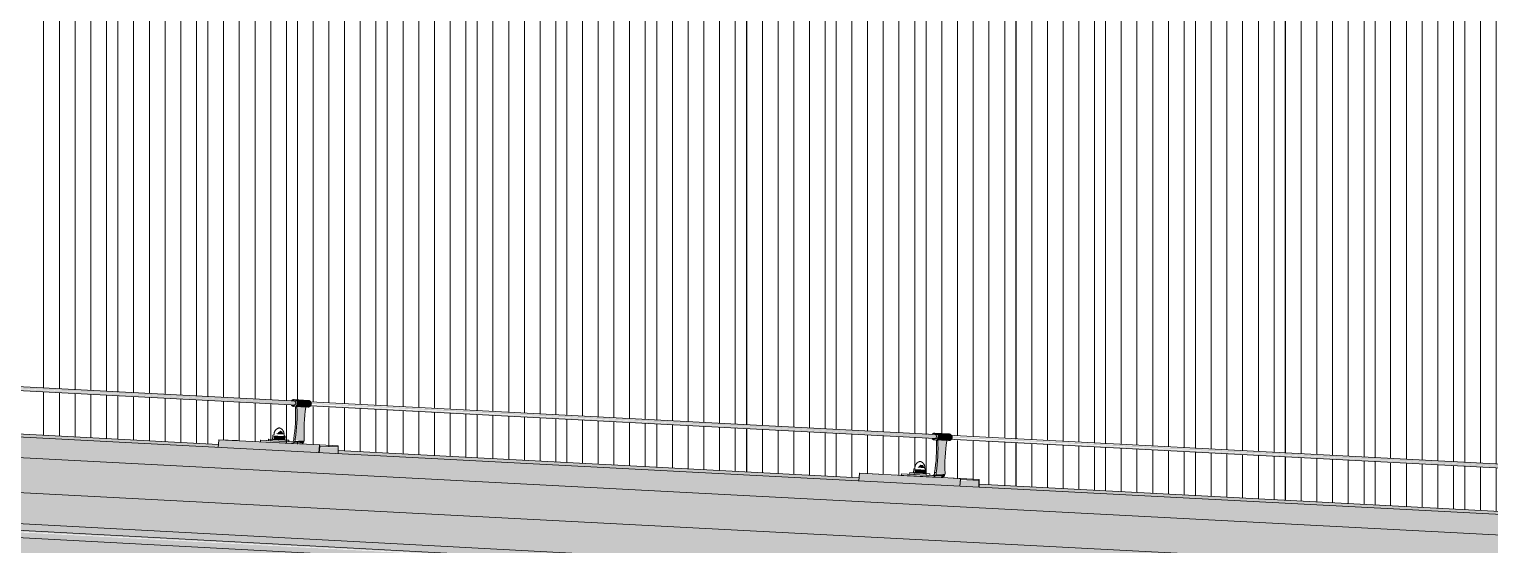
# Model space of a CAD drawing. Header units: metres. Extents: x -4613 to -4328, y -1 to 30.
# Drawn here: x -4530.092 to -4527.267, y 10.897 to 11.895 of the extents above; entities that cross this region are included whole.
import ezdxf

# ---------------------------------------------------------------- set-up
doc = ezdxf.new("R2010")
doc.units = ezdxf.units.M
for name, color, linetype, lineweight in [('A-GENM', 13, 'Continuous', 5), ('A-ROOF', 132, 'Continuous', 5), ('A-ROOF-OTLN', 132, 'Continuous', 5), ('A-WALL', 113, 'Continuous', 5), ('A-WALL-PATT', 111, 'Continuous', 5), ('Q-SPCQ', 91, 'Continuous', 5)]:
    doc.layers.add(name, color=color, linetype=linetype, lineweight=lineweight)

# ---------------------------------------------------------------- blocks, each defined once
blk = doc.blocks.new('Static Line_Sayfa_Metal Deck_Pan Mount - Up to 15 _ pitch - Max 2 Users-1848369-SOUTH WEST')
at = {"layer": 'Q-SPCQ'}
h = blk.add_hatch(color=256, dxfattribs=at)
h.paths.add_polyline_path([(-4517.1819, 10.5178), (-4517.1805, 10.5207), (-4517.1806, 10.5218), (-4518.3927, 10.5832), (-4518.3927, 10.5813), (-4517.1862, 10.518)])
h.paths.add_polyline_path([(-4518.4213, 10.5828), (-4518.4199, 10.5857), (-4518.42, 10.5867), (-4519.6321, 10.6481), (-4519.6321, 10.6462), (-4518.4256, 10.583)])
h.paths.add_polyline_path([(-4519.6607, 10.6477), (-4519.6592, 10.6506), (-4519.6594, 10.6517), (-4520.8715, 10.713), (-4520.8715, 10.7112), (-4519.665, 10.648)])
h.paths.add_polyline_path([(-4520.9, 10.7127), (-4520.8986, 10.7156), (-4520.8987, 10.7166), (-4522.1108, 10.7778), (-4522.1109, 10.7761), (-4520.9044, 10.7129)])
h.paths.add_polyline_path([(-4522.1394, 10.7776), (-4522.138, 10.7805), (-4522.1401, 10.7817), (-4523.3502, 10.8431), (-4523.3503, 10.8411), (-4522.1401, 10.7777)])
h.paths.add_polyline_path([(-4523.3788, 10.8426), (-4523.3774, 10.8455), (-4523.3775, 10.8465), (-4524.5896, 10.908), (-4524.5897, 10.906), (-4523.3832, 10.8428)])
h.paths.add_polyline_path([(-4524.6182, 10.9075), (-4524.6168, 10.9109), (-4524.6169, 10.9115), (-4525.829, 10.973), (-4525.829, 10.971), (-4524.6226, 10.9078)])
h.paths.add_polyline_path([(-4525.8576, 10.9725), (-4525.8562, 10.9758), (-4525.8563, 10.9764), (-4527.0684, 11.0379), (-4527.0684, 11.0359), (-4525.8619, 10.9727)])
h.paths.add_polyline_path([(-4527.097, 11.0374), (-4527.0955, 11.0406), (-4527.0957, 11.0414), (-4528.3078, 11.1029), (-4528.3078, 11.1009), (-4527.1013, 11.0377)])
h.paths.add_polyline_path([(-4528.3364, 11.1024), (-4528.3349, 11.1055), (-4528.3351, 11.1063), (-4529.5471, 11.1679), (-4529.5472, 11.1659), (-4528.3407, 11.1026)])
h.paths.add_polyline_path([(-4529.5758, 11.1673), (-4529.5743, 11.1703), (-4529.5744, 11.1713), (-4530.7865, 11.2328), (-4530.7866, 11.2308), (-4529.5801, 11.1676)])
h = blk.add_hatch(color=256, dxfattribs=at)
h.paths.add_polyline_path([(-4517.1804, 10.5217), (-4517.1815, 10.5258), (-4518.3925, 10.5873), (-4518.3924, 10.5853), (-4517.1806, 10.5218)])
h.paths.add_polyline_path([(-4518.4198, 10.5867), (-4518.4209, 10.5908), (-4519.6318, 10.6522), (-4519.6318, 10.6502), (-4518.42, 10.5867)])
h.paths.add_polyline_path([(-4519.6592, 10.6517), (-4519.6602, 10.6557), (-4520.8712, 10.7172), (-4520.8712, 10.7152), (-4519.6594, 10.6517)])
h.paths.add_polyline_path([(-4520.8986, 10.7166), (-4520.8996, 10.7207), (-4522.1106, 10.7821), (-4522.1106, 10.7801), (-4520.8987, 10.7166)])
h.paths.add_polyline_path([(-4522.138, 10.7816), (-4522.1401, 10.7857), (-4523.35, 10.8471), (-4523.3499, 10.8451), (-4522.1381, 10.7816)])
h.paths.add_polyline_path([(-4523.3773, 10.8465), (-4523.3784, 10.8506), (-4524.5894, 10.912), (-4524.5893, 10.91), (-4523.3775, 10.8465)])
h.paths.add_polyline_path([(-4524.6167, 10.9115), (-4524.6178, 10.9155), (-4525.8288, 10.977), (-4525.8287, 10.975), (-4524.6169, 10.9115)])
h.paths.add_polyline_path([(-4525.8561, 10.9764), (-4525.8572, 10.9805), (-4527.0682, 11.0417), (-4527.0681, 11.0399), (-4525.8563, 10.9764)])
h.paths.add_polyline_path([(-4527.0955, 11.0414), (-4527.0966, 11.0454), (-4528.3076, 11.1067), (-4528.3075, 11.1049), (-4527.0957, 11.0414)])
h.paths.add_polyline_path([(-4528.3349, 11.1063), (-4528.3359, 11.1104), (-4529.5469, 11.1718), (-4529.5469, 11.1698), (-4528.3351, 11.1063)])
h.paths.add_polyline_path([(-4529.5743, 11.1713), (-4529.5753, 11.1753), (-4530.7863, 11.2368), (-4530.7863, 11.2348), (-4529.5744, 11.1713)])
h = blk.add_hatch(color=256, dxfattribs=at)
h.paths.add_polyline_path([(-4529.5779, 11.1662), (-4529.5801, 11.1676), (-4529.5801, 11.1664)])
h.paths.add_polyline_path([(-4529.5753, 11.1753), (-4529.5809, 11.1769), (-4529.5794, 11.1756)])
for points in [[(-4529.5529, 11.1636), (-4529.5472, 11.1666), (-4529.5469, 11.1731), (-4529.5522, 11.1766), (-4529.5794, 11.1781), (-4529.5741, 11.1745), (-4529.5744, 11.168), (-4529.5769, 11.1649), (-4529.5552, 11.1638)], [(-4529.5769, 11.1018), (-4529.5736, 11.1374), (-4529.574, 11.1638), (-4529.5766, 11.1629), (-4529.5773, 11.1241), (-4529.5779, 11.1019)], [(-4529.5598, 11.0989), (-4529.5584, 11.1478), (-4529.5564, 11.164), (-4529.5736, 11.164), (-4529.575, 11.1168), (-4529.5768, 11.0998)], [(-4529.5564, 11.164), (-4529.5584, 11.1652), (-4529.5584, 11.1641)], [(-4529.5975, 11.0999), (-4529.5971, 11.1073), (-4529.6184, 11.1084), (-4529.6188, 11.101), (-4529.5997, 11.1)], [(-4529.5989, 11.1106), (-4529.6025, 11.1162), (-4529.6051, 11.118), (-4529.6102, 11.1146), (-4529.6103, 11.1136), (-4529.6149, 11.1114), (-4529.6055, 11.1109)], [(-4528.3135, 11.0987), (-4528.3078, 11.1017), (-4528.3075, 11.1081), (-4528.3128, 11.1117), (-4528.34, 11.1131), (-4528.3347, 11.1096), (-4528.3351, 11.1031), (-4528.3375, 11.1), (-4528.3158, 11.0988)], [(-4529.5313, 11.0754), (-4529.5298, 11.0896), (-4529.7248, 11.0998), (-4529.7264, 11.0856), (-4529.6198, 11.08)], [(-4529.5842, 11.0932), (-4529.5841, 11.0962), (-4529.6323, 11.0987), (-4529.6325, 11.0957), (-4529.6198, 11.0951)], [(-4529.5298, 11.0896), (-4529.5296, 11.0902), (-4529.6198, 11.0943)], [(-4529.5621, 11.0941), (-4529.5598, 11.0989), (-4529.5773, 11.098), (-4529.5793, 11.095)], [(-4529.4942, 11.0735), (-4529.4942, 11.0857), (-4529.5302, 11.0859), (-4529.5298, 11.0753), (-4529.4942, 11.0735)], [(-4529.4944, 11.0865), (-4529.4939, 11.0885), (-4529.5293, 11.0883)], [(-4529.4942, 11.0857), (-4529.4962, 11.0865), (-4529.4942, 11.0857)], [(-4528.3375, 11.0369), (-4528.3342, 11.0724), (-4528.3346, 11.0988), (-4528.3372, 11.098), (-4528.3381, 11.0567), (-4528.3385, 11.0369)], [(-4528.3204, 11.034), (-4528.319, 11.0829), (-4528.317, 11.0991), (-4528.3342, 11.0991), (-4528.3356, 11.0519), (-4528.3374, 11.0349)], [(-4528.317, 11.0991), (-4528.319, 11.1002), (-4528.319, 11.0992)], [(-4528.3596, 11.0456), (-4528.3631, 11.0513), (-4528.3682, 11.0521), (-4528.3708, 11.0495), (-4528.372, 11.0481), (-4528.3733, 11.0463), (-4528.3661, 11.046)], [(-4528.2919, 11.0104), (-4528.2904, 11.0246), (-4528.4855, 11.0349), (-4528.487, 11.0207), (-4528.3085, 11.0113)], [(-4528.3448, 11.0282), (-4528.3451, 11.0313), (-4528.3929, 11.0338), (-4528.3931, 11.0308), (-4528.3456, 11.0283)], [(-4528.3581, 11.0349), (-4528.3577, 11.0423), (-4528.3791, 11.0435), (-4528.3795, 11.0361), (-4528.3604, 11.0351)], [(-4528.3227, 11.0291), (-4528.3204, 11.034), (-4528.338, 11.0331), (-4528.3399, 11.03)], [(-4528.2904, 11.0246), (-4528.2903, 11.0253), (-4528.3127, 11.0258)], [(-4528.2548, 11.0085), (-4528.2548, 11.0208), (-4528.2908, 11.021), (-4528.2904, 11.0104), (-4528.2548, 11.0085)], [(-4528.255, 11.0215), (-4528.2545, 11.0235), (-4528.2899, 11.0234)], [(-4528.2548, 11.0208), (-4528.2568, 11.0215), (-4528.2548, 11.0208)]]:
    blk.add_hatch(color=256, dxfattribs=at).paths.add_polyline_path(points)
h = blk.add_hatch(color=256, dxfattribs=at)
h.paths.add_polyline_path([(-4528.3385, 11.1013), (-4528.3407, 11.1026), (-4528.3407, 11.1014)])
h.paths.add_polyline_path([(-4528.3359, 11.1104), (-4528.3415, 11.1119), (-4528.34, 11.1106)])
for p, q in [((-4530.806, 11.2318), (-4517.1723, 10.5173)), ((-4517.1719, 10.5253), (-4530.8055, 11.2398)), ((-4529.5801, 11.1651), (-4529.5529, 11.1636)), ((-4529.5522, 11.1766), (-4529.5794, 11.1781)), ((-4529.5765, 11.1651), (-4529.5766, 11.1639)), ((-4529.5766, 11.1639), (-4529.5737, 11.1637)), ((-4529.5737, 11.1637), (-4529.5736, 11.1649)), ((-4529.5736, 11.1649), (-4529.5723, 11.1669)), ((-4529.5564, 11.164), (-4529.5736, 11.1649)), ((-4529.5564, 11.164), (-4529.5565, 11.1628)), ((-4529.5552, 11.166), (-4529.5564, 11.164)), ((-4529.6288, 11.1015), (-4529.629, 11.0985)), ((-4529.6288, 11.1015), (-4529.5896, 11.0995)), ((-4529.6283, 11.1015), (-4529.6196, 11.1011)), ((-4529.6203, 11.1085), (-4529.6207, 11.1011)), ((-4529.6207, 11.1011), (-4529.5975, 11.0999)), ((-4529.6204, 11.1011), (-4529.6201, 11.1011)), ((-4529.6186, 11.1099), (-4529.6198, 11.1092)), ((-4529.6181, 11.1116), (-4529.6181, 11.1105)), ((-4529.5988, 11.1095), (-4529.5987, 11.1106)), ((-4529.5972, 11.108), (-4529.5984, 11.1088)), ((-4529.5972, 11.0999), (-4529.5968, 11.1073)), ((-4529.5798, 11.102), (-4529.5799, 11.1)), ((-4529.5769, 11.1018), (-4529.5798, 11.102)), ((-4529.577, 11.0998), (-4529.5769, 11.1018)), ((-4528.3128, 11.1117), (-4528.34, 11.1131)), ((-4528.3342, 11.1), (-4528.333, 11.1019)), ((-4528.3158, 11.101), (-4528.317, 11.0991)), ((-4529.7264, 11.0856), (-4529.7248, 11.0998)), ((-4529.5295, 11.0903), (-4529.7246, 11.1005)), ((-4529.7246, 11.1005), (-4529.689, 11.0987)), ((-4529.6441, 11.0993), (-4529.6442, 11.0963)), ((-4529.6442, 11.0963), (-4529.6325, 11.0957)), ((-4529.6323, 11.0987), (-4529.6441, 11.0993)), ((-4529.6332, 11.0958), (-4529.6439, 11.0963)), ((-4529.633, 11.0988), (-4529.6437, 11.0993)), ((-4529.6325, 11.0957), (-4529.5842, 11.0932)), ((-4529.5841, 11.0962), (-4529.6323, 11.0987)), ((-4529.5966, 11.0998), (-4529.5891, 11.0995)), ((-4529.5893, 11.0965), (-4529.5891, 11.0995)), ((-4529.5842, 11.0932), (-4529.567, 11.0923)), ((-4529.567, 11.0923), (-4529.5842, 11.0932)), ((-4529.5841, 11.0962), (-4529.5785, 11.0959)), ((-4529.5597, 11.1009), (-4529.5598, 11.0989)), ((-4529.5298, 11.0896), (-4529.5313, 11.0754)), ((-4529.5309, 11.0754), (-4529.5296, 11.0876)), ((-4529.4939, 11.0885), (-4529.5295, 11.0903)), ((-4529.5293, 11.0883), (-4529.4944, 11.0865)), ((-4529.4942, 11.0857), (-4529.4942, 11.0735)), ((-4529.4937, 11.0734), (-4529.4938, 11.0877)), ((-4528.3407, 11.1001), (-4528.3135, 11.0987)), ((-4528.3371, 11.1001), (-4528.3372, 11.0989)), ((-4528.3372, 11.0989), (-4528.3343, 11.0988)), ((-4528.3343, 11.0988), (-4528.3342, 11.1)), ((-4528.317, 11.0991), (-4528.3342, 11.1)), ((-4528.317, 11.0991), (-4528.3171, 11.0979)), ((-4528.3792, 11.0449), (-4528.3805, 11.0443)), ((-4528.3787, 11.0466), (-4528.3788, 11.0456)), ((-4528.3594, 11.0446), (-4528.3593, 11.0456)), ((-4528.487, 11.0207), (-4528.4855, 11.0349)), ((-4528.2902, 11.0254), (-4528.4852, 11.0356)), ((-4528.4852, 11.0356), (-4528.4496, 11.0337)), ((-4528.4047, 11.0344), (-4528.4049, 11.0314)), ((-4528.4049, 11.0314), (-4528.3931, 11.0308)), ((-4528.3929, 11.0338), (-4528.4047, 11.0344)), ((-4528.3938, 11.0308), (-4528.4045, 11.0314)), ((-4528.3936, 11.0338), (-4528.4043, 11.0344)), ((-4528.3931, 11.0308), (-4528.3448, 11.0282)), ((-4528.3447, 11.0312), (-4528.3929, 11.0338)), ((-4528.3894, 11.0366), (-4528.3896, 11.0336)), ((-4528.3894, 11.0366), (-4528.3502, 11.0345)), ((-4528.3889, 11.0366), (-4528.3803, 11.0361)), ((-4528.3809, 11.0436), (-4528.3813, 11.0362)), ((-4528.3813, 11.0362), (-4528.3581, 11.0349)), ((-4528.3578, 11.0431), (-4528.359, 11.0438)), ((-4528.3578, 11.0349), (-4528.3574, 11.0423)), ((-4528.3572, 11.0349), (-4528.3497, 11.0345)), ((-4528.3499, 11.0315), (-4528.3497, 11.0345)), ((-4528.3448, 11.0282), (-4528.3276, 11.0273)), ((-4528.3276, 11.0273), (-4528.3448, 11.0282)), ((-4528.3447, 11.0312), (-4528.3391, 11.0309)), ((-4528.3405, 11.037), (-4528.3406, 11.035)), ((-4528.3375, 11.0369), (-4528.3405, 11.037)), ((-4528.3376, 11.0349), (-4528.3375, 11.0369)), ((-4528.3203, 11.036), (-4528.3204, 11.034)), ((-4528.2904, 11.0246), (-4528.2919, 11.0104)), ((-4528.2915, 11.0104), (-4528.2902, 11.0226)), ((-4528.2545, 11.0235), (-4528.2902, 11.0254)), ((-4528.2899, 11.0234), (-4528.255, 11.0215)), ((-4528.2548, 11.0208), (-4528.2548, 11.0085)), ((-4528.2543, 11.0085), (-4528.2544, 11.0227))]:
    blk.add_line(p, q, dxfattribs=at)
at = {"layer": 'Q-SPCQ', "flags": 128}
for points in [[(-4529.5847, 11.1673), (-4529.5845, 11.1671), (-4529.5844, 11.1669), (-4529.5842, 11.1667), (-4529.584, 11.1666), (-4529.5837, 11.1664), (-4529.5835, 11.1662), (-4529.5833, 11.1661), (-4529.5831, 11.166), (-4529.5828, 11.1658), (-4529.5826, 11.1657), (-4529.5824, 11.1656), (-4529.5821, 11.1655), (-4529.5819, 11.1654), (-4529.5816, 11.1653), (-4529.5813, 11.1653), (-4529.5811, 11.1652), (-4529.5808, 11.1651), (-4529.5805, 11.1651), (-4529.5803, 11.1651), (-4529.5801, 11.1651)], [(-4529.5794, 11.1781), (-4529.5797, 11.1781), (-4529.58, 11.1781), (-4529.5802, 11.178), (-4529.5805, 11.178), (-4529.5808, 11.178), (-4529.5811, 11.1779), (-4529.5813, 11.1779), (-4529.5816, 11.1778), (-4529.5818, 11.1777), (-4529.5821, 11.1776), (-4529.5823, 11.1776), (-4529.5826, 11.1774), (-4529.5828, 11.1773), (-4529.5831, 11.1772), (-4529.5833, 11.1771), (-4529.5835, 11.1769), (-4529.5837, 11.1768), (-4529.5839, 11.1766), (-4529.5841, 11.1764), (-4529.5843, 11.1763)], [(-4529.5529, 11.1636), (-4529.5526, 11.1636), (-4529.5523, 11.1636), (-4529.552, 11.1637), (-4529.5518, 11.1637), (-4529.5515, 11.1637), (-4529.5512, 11.1638), (-4529.551, 11.1638), (-4529.5507, 11.1639), (-4529.5505, 11.164), (-4529.5502, 11.1641), (-4529.55, 11.1642), (-4529.5497, 11.1643), (-4529.5495, 11.1644), (-4529.5492, 11.1645), (-4529.549, 11.1646), (-4529.5488, 11.1648), (-4529.5486, 11.1649), (-4529.5484, 11.1651), (-4529.5482, 11.1653), (-4529.548, 11.1654), (-4529.5478, 11.1656), (-4529.5476, 11.1658), (-4529.5474, 11.166), (-4529.5473, 11.1662), (-4529.5471, 11.1664), (-4529.547, 11.1666), (-4529.5468, 11.1669), (-4529.5467, 11.1671), (-4529.5466, 11.1673), (-4529.5465, 11.1675), (-4529.5464, 11.1678), (-4529.5463, 11.168), (-4529.5462, 11.1682), (-4529.5462, 11.1685), (-4529.5461, 11.1687), (-4529.546, 11.169), (-4529.546, 11.1692), (-4529.546, 11.1695), (-4529.546, 11.1697), (-4529.5459, 11.17), (-4529.5459, 11.1702), (-4529.546, 11.1705), (-4529.546, 11.1707), (-4529.546, 11.171), (-4529.546, 11.1712), (-4529.5461, 11.1715), (-4529.5461, 11.1717), (-4529.5462, 11.172), (-4529.5463, 11.1722), (-4529.5464, 11.1724), (-4529.5465, 11.1727), (-4529.5466, 11.1729), (-4529.5467, 11.1731), (-4529.5468, 11.1734), (-4529.547, 11.1736), (-4529.5471, 11.1738), (-4529.5472, 11.174), (-4529.5474, 11.1742), (-4529.5476, 11.1744), (-4529.5478, 11.1746), (-4529.5479, 11.1748), (-4529.5481, 11.175), (-4529.5483, 11.1751), (-4529.5485, 11.1753), (-4529.5488, 11.1755), (-4529.549, 11.1756), (-4529.5492, 11.1757), (-4529.5494, 11.1759), (-4529.5497, 11.176), (-4529.5499, 11.1761), (-4529.5502, 11.1762), (-4529.5504, 11.1763), (-4529.5507, 11.1764), (-4529.551, 11.1765), (-4529.5512, 11.1765), (-4529.5515, 11.1766), (-4529.5518, 11.1766), (-4529.552, 11.1766), (-4529.5522, 11.1766)], [(-4529.6203, 11.1085), (-4529.6203, 11.1086), (-4529.6203, 11.1086), (-4529.6203, 11.1086), (-4529.6203, 11.1086), (-4529.6203, 11.1087), (-4529.6203, 11.1087), (-4529.6203, 11.1087), (-4529.6202, 11.1088), (-4529.6202, 11.1088), (-4529.6202, 11.1088), (-4529.6202, 11.1089), (-4529.6202, 11.1089), (-4529.6202, 11.1089), (-4529.6201, 11.109), (-4529.6201, 11.109), (-4529.6201, 11.109), (-4529.6201, 11.109), (-4529.6201, 11.1091), (-4529.62, 11.1091), (-4529.62, 11.1091), (-4529.62, 11.1091), (-4529.62, 11.1091), (-4529.6199, 11.1092), (-4529.6199, 11.1092), (-4529.6199, 11.1092), (-4529.6199, 11.1092)], [(-4529.6186, 11.1099), (-4529.6186, 11.1099), (-4529.6185, 11.1099), (-4529.6185, 11.1099), (-4529.6185, 11.1099), (-4529.6184, 11.1099), (-4529.6184, 11.11), (-4529.6184, 11.11), (-4529.6184, 11.11), (-4529.6184, 11.11), (-4529.6183, 11.1101), (-4529.6183, 11.1101), (-4529.6183, 11.1101), (-4529.6183, 11.1101), (-4529.6183, 11.1102), (-4529.6182, 11.1102), (-4529.6182, 11.1102), (-4529.6182, 11.1103), (-4529.6182, 11.1103), (-4529.6182, 11.1103), (-4529.6182, 11.1103), (-4529.6182, 11.1104), (-4529.6182, 11.1104), (-4529.6181, 11.1104), (-4529.6181, 11.1105), (-4529.6181, 11.1105), (-4529.6181, 11.1105)], [(-4529.6181, 11.1116), (-4529.618, 11.1121), (-4529.618, 11.1126), (-4529.6179, 11.1131), (-4529.6178, 11.1136), (-4529.6177, 11.1141), (-4529.6176, 11.1146), (-4529.6174, 11.1151), (-4529.6172, 11.1156), (-4529.617, 11.116), (-4529.6168, 11.1165), (-4529.6166, 11.117), (-4529.6163, 11.1174), (-4529.6161, 11.1178), (-4529.6158, 11.1183), (-4529.6155, 11.1187), (-4529.6152, 11.1191), (-4529.6148, 11.1195), (-4529.6145, 11.1198), (-4529.6141, 11.1202), (-4529.6137, 11.1205), (-4529.6133, 11.1209), (-4529.6129, 11.1212), (-4529.6125, 11.1215), (-4529.6121, 11.1218), (-4529.6116, 11.122), (-4529.6112, 11.1223), (-4529.6107, 11.1225), (-4529.6103, 11.1227), (-4529.6098, 11.1229), (-4529.6093, 11.1231), (-4529.6088, 11.1232), (-4529.6083, 11.1233), (-4529.6078, 11.1234), (-4529.6077, 11.1235)], [(-4529.6077, 11.1235), (-4529.6073, 11.1233), (-4529.6068, 11.1231), (-4529.6063, 11.1229), (-4529.6058, 11.1227), (-4529.6054, 11.1225), (-4529.6049, 11.1222), (-4529.6045, 11.122), (-4529.6041, 11.1217), (-4529.6037, 11.1214), (-4529.6033, 11.121), (-4529.6029, 11.1207), (-4529.6025, 11.1204), (-4529.6022, 11.12), (-4529.6018, 11.1196), (-4529.6015, 11.1192), (-4529.6012, 11.1188), (-4529.6009, 11.1184), (-4529.6006, 11.118), (-4529.6003, 11.1175), (-4529.6001, 11.1171), (-4529.5999, 11.1166), (-4529.5997, 11.1161), (-4529.5995, 11.1157), (-4529.5993, 11.1152), (-4529.5992, 11.1147), (-4529.599, 11.1142), (-4529.5989, 11.1137), (-4529.5988, 11.1132), (-4529.5988, 11.1127), (-4529.5987, 11.1122), (-4529.5987, 11.1117), (-4529.5987, 11.1112), (-4529.5987, 11.1106), (-4529.5987, 11.1106)], [(-4529.5988, 11.1095), (-4529.5988, 11.1095), (-4529.5988, 11.1095), (-4529.5988, 11.1094), (-4529.5988, 11.1094), (-4529.5988, 11.1094), (-4529.5987, 11.1093), (-4529.5987, 11.1093), (-4529.5987, 11.1093), (-4529.5987, 11.1092), (-4529.5987, 11.1092), (-4529.5987, 11.1092), (-4529.5987, 11.1091), (-4529.5987, 11.1091), (-4529.5987, 11.1091), (-4529.5986, 11.1091), (-4529.5986, 11.109), (-4529.5986, 11.109), (-4529.5986, 11.109), (-4529.5986, 11.109), (-4529.5985, 11.1089), (-4529.5985, 11.1089), (-4529.5985, 11.1089), (-4529.5985, 11.1089), (-4529.5984, 11.1088), (-4529.5984, 11.1088), (-4529.5984, 11.1088)], [(-4529.5972, 11.108), (-4529.5972, 11.108), (-4529.5971, 11.108), (-4529.5971, 11.108), (-4529.5971, 11.1079), (-4529.5971, 11.1079), (-4529.5971, 11.1079), (-4529.597, 11.1079), (-4529.597, 11.1078), (-4529.597, 11.1078), (-4529.597, 11.1078), (-4529.597, 11.1078), (-4529.5969, 11.1077), (-4529.5969, 11.1077), (-4529.5969, 11.1077), (-4529.5969, 11.1076), (-4529.5969, 11.1076), (-4529.5969, 11.1076), (-4529.5969, 11.1076), (-4529.5969, 11.1075), (-4529.5968, 11.1075), (-4529.5968, 11.1075), (-4529.5968, 11.1074), (-4529.5968, 11.1074), (-4529.5968, 11.1074), (-4529.5968, 11.1073), (-4529.5968, 11.1073)], [(-4528.3453, 11.1023), (-4528.3452, 11.1021), (-4528.345, 11.102), (-4528.3448, 11.1018), (-4528.3446, 11.1016), (-4528.3444, 11.1014), (-4528.3441, 11.1013), (-4528.3439, 11.1011), (-4528.3437, 11.101), (-4528.3435, 11.1009), (-4528.3432, 11.1008), (-4528.343, 11.1006), (-4528.3427, 11.1005), (-4528.3425, 11.1004), (-4528.3422, 11.1004), (-4528.3419, 11.1003), (-4528.3417, 11.1002), (-4528.3414, 11.1002), (-4528.3411, 11.1002), (-4528.3409, 11.1001), (-4528.3407, 11.1001)], [(-4528.34, 11.1131), (-4528.3403, 11.1131), (-4528.3406, 11.1131), (-4528.3409, 11.1131), (-4528.3411, 11.1131), (-4528.3414, 11.113), (-4528.3417, 11.113), (-4528.3419, 11.1129), (-4528.3422, 11.1129), (-4528.3425, 11.1128), (-4528.3427, 11.1127), (-4528.343, 11.1126), (-4528.3432, 11.1125), (-4528.3434, 11.1124), (-4528.3437, 11.1122), (-4528.3439, 11.1121), (-4528.3441, 11.112), (-4528.3443, 11.1118), (-4528.3445, 11.1116), (-4528.3447, 11.1115), (-4528.3449, 11.1113)], [(-4528.3135, 11.0987), (-4528.3132, 11.0987), (-4528.3129, 11.0987), (-4528.3127, 11.0987), (-4528.3124, 11.0987), (-4528.3121, 11.0988), (-4528.3119, 11.0988), (-4528.3116, 11.0989), (-4528.3113, 11.0989), (-4528.3111, 11.099), (-4528.3108, 11.0991), (-4528.3106, 11.0992), (-4528.3103, 11.0993), (-4528.3101, 11.0994), (-4528.3098, 11.0996), (-4528.3096, 11.0997), (-4528.3094, 11.0998), (-4528.3092, 11.1), (-4528.309, 11.1002), (-4528.3088, 11.1003), (-4528.3086, 11.1005), (-4528.3084, 11.1007), (-4528.3082, 11.1009), (-4528.308, 11.1011), (-4528.3079, 11.1013), (-4528.3077, 11.1015), (-4528.3076, 11.1017), (-4528.3075, 11.1019), (-4528.3073, 11.1021), (-4528.3072, 11.1024), (-4528.3071, 11.1026), (-4528.307, 11.1028), (-4528.3069, 11.1031), (-4528.3068, 11.1033), (-4528.3068, 11.1035), (-4528.3067, 11.1038), (-4528.3067, 11.104), (-4528.3066, 11.1043), (-4528.3066, 11.1045), (-4528.3066, 11.1048), (-4528.3066, 11.105), (-4528.3066, 11.1053), (-4528.3066, 11.1055), (-4528.3066, 11.1058), (-4528.3066, 11.106), (-4528.3067, 11.1063), (-4528.3067, 11.1065), (-4528.3068, 11.1068), (-4528.3068, 11.107), (-4528.3069, 11.1073), (-4528.307, 11.1075), (-4528.3071, 11.1077), (-4528.3072, 11.108), (-4528.3073, 11.1082), (-4528.3074, 11.1084), (-4528.3076, 11.1086), (-4528.3077, 11.1088), (-4528.3079, 11.1091), (-4528.308, 11.1093), (-4528.3082, 11.1095), (-4528.3084, 11.1097), (-4528.3086, 11.1098), (-4528.3087, 11.11), (-4528.3089, 11.1102), (-4528.3092, 11.1104), (-4528.3094, 11.1105), (-4528.3096, 11.1107), (-4528.3098, 11.1108), (-4528.3101, 11.1109), (-4528.3103, 11.111), (-4528.3105, 11.1112), (-4528.3108, 11.1113), (-4528.3111, 11.1113), (-4528.3113, 11.1114), (-4528.3116, 11.1115), (-4528.3118, 11.1116), (-4528.3121, 11.1116), (-4528.3124, 11.1116), (-4528.3127, 11.1117), (-4528.3128, 11.1117)], [(-4528.3792, 11.0449), (-4528.3792, 11.0449), (-4528.3791, 11.0449), (-4528.3791, 11.0449), (-4528.3791, 11.045), (-4528.3791, 11.045), (-4528.379, 11.045), (-4528.379, 11.045), (-4528.379, 11.0451), (-4528.379, 11.0451), (-4528.3789, 11.0451), (-4528.3789, 11.0451), (-4528.3789, 11.0452), (-4528.3789, 11.0452), (-4528.3789, 11.0452), (-4528.3789, 11.0452), (-4528.3788, 11.0453), (-4528.3788, 11.0453), (-4528.3788, 11.0453), (-4528.3788, 11.0454), (-4528.3788, 11.0454), (-4528.3788, 11.0454), (-4528.3788, 11.0455), (-4528.3788, 11.0455), (-4528.3788, 11.0455), (-4528.3788, 11.0456), (-4528.3788, 11.0456)], [(-4528.3787, 11.0466), (-4528.3787, 11.0471), (-4528.3786, 11.0476), (-4528.3785, 11.0481), (-4528.3784, 11.0486), (-4528.3783, 11.0491), (-4528.3782, 11.0496), (-4528.378, 11.0501), (-4528.3778, 11.0506), (-4528.3776, 11.0511), (-4528.3774, 11.0515), (-4528.3772, 11.052), (-4528.3769, 11.0524), (-4528.3767, 11.0529), (-4528.3764, 11.0533), (-4528.3761, 11.0537), (-4528.3758, 11.0541), (-4528.3754, 11.0545), (-4528.3751, 11.0549), (-4528.3747, 11.0552), (-4528.3743, 11.0556), (-4528.3739, 11.0559), (-4528.3735, 11.0562), (-4528.3731, 11.0565), (-4528.3727, 11.0568), (-4528.3723, 11.0571), (-4528.3718, 11.0573), (-4528.3714, 11.0575), (-4528.3709, 11.0577), (-4528.3704, 11.0579), (-4528.3699, 11.0581), (-4528.3694, 11.0583), (-4528.3689, 11.0584), (-4528.3684, 11.0585), (-4528.3684, 11.0585)], [(-4528.3684, 11.0585), (-4528.3679, 11.0584), (-4528.3674, 11.0582), (-4528.3669, 11.058), (-4528.3665, 11.0578), (-4528.366, 11.0575), (-4528.3656, 11.0573), (-4528.3651, 11.057), (-4528.3647, 11.0567), (-4528.3643, 11.0564), (-4528.3639, 11.0561), (-4528.3635, 11.0558), (-4528.3631, 11.0554), (-4528.3628, 11.055), (-4528.3624, 11.0547), (-4528.3621, 11.0543), (-4528.3618, 11.0539), (-4528.3615, 11.0534), (-4528.3612, 11.053), (-4528.361, 11.0526), (-4528.3607, 11.0521), (-4528.3605, 11.0517), (-4528.3603, 11.0512), (-4528.3601, 11.0507), (-4528.3599, 11.0502), (-4528.3598, 11.0497), (-4528.3597, 11.0492), (-4528.3595, 11.0487), (-4528.3595, 11.0482), (-4528.3594, 11.0477), (-4528.3593, 11.0472), (-4528.3593, 11.0467), (-4528.3593, 11.0462), (-4528.3593, 11.0457), (-4528.3593, 11.0456)], [(-4528.3594, 11.0446), (-4528.3594, 11.0445), (-4528.3594, 11.0445), (-4528.3594, 11.0445), (-4528.3594, 11.0444), (-4528.3594, 11.0444), (-4528.3594, 11.0444), (-4528.3594, 11.0443), (-4528.3593, 11.0443), (-4528.3593, 11.0443), (-4528.3593, 11.0443), (-4528.3593, 11.0442), (-4528.3593, 11.0442), (-4528.3593, 11.0442), (-4528.3593, 11.0441), (-4528.3593, 11.0441), (-4528.3592, 11.0441), (-4528.3592, 11.044), (-4528.3592, 11.044), (-4528.3592, 11.044), (-4528.3592, 11.044), (-4528.3591, 11.0439), (-4528.3591, 11.0439), (-4528.3591, 11.0439), (-4528.3591, 11.0439), (-4528.359, 11.0439), (-4528.359, 11.0438)], [(-4528.3809, 11.0436), (-4528.3809, 11.0436), (-4528.3809, 11.0436), (-4528.3809, 11.0437), (-4528.3809, 11.0437), (-4528.3809, 11.0437), (-4528.3809, 11.0438), (-4528.3809, 11.0438), (-4528.3809, 11.0438), (-4528.3808, 11.0439), (-4528.3808, 11.0439), (-4528.3808, 11.0439), (-4528.3808, 11.0439), (-4528.3808, 11.044), (-4528.3808, 11.044), (-4528.3807, 11.044), (-4528.3807, 11.044), (-4528.3807, 11.0441), (-4528.3807, 11.0441), (-4528.3807, 11.0441), (-4528.3806, 11.0441), (-4528.3806, 11.0442), (-4528.3806, 11.0442), (-4528.3806, 11.0442), (-4528.3805, 11.0442), (-4528.3805, 11.0442), (-4528.3805, 11.0443)], [(-4528.3578, 11.0431), (-4528.3578, 11.0431), (-4528.3578, 11.043), (-4528.3577, 11.043), (-4528.3577, 11.043), (-4528.3577, 11.043), (-4528.3577, 11.0429), (-4528.3576, 11.0429), (-4528.3576, 11.0429), (-4528.3576, 11.0429), (-4528.3576, 11.0428), (-4528.3576, 11.0428), (-4528.3575, 11.0428), (-4528.3575, 11.0428), (-4528.3575, 11.0427), (-4528.3575, 11.0427), (-4528.3575, 11.0427), (-4528.3575, 11.0426), (-4528.3575, 11.0426), (-4528.3575, 11.0426), (-4528.3575, 11.0425), (-4528.3575, 11.0425), (-4528.3574, 11.0425), (-4528.3574, 11.0424), (-4528.3574, 11.0424), (-4528.3574, 11.0424), (-4528.3574, 11.0423)]]:
    blk.add_lwpolyline(points, dxfattribs=at)
at = {"layer": 'Q-SPCQ'}
for centre, major_axis, ratio, start_param, end_param in [((-4529.5812, 11.1716), (0.00027, 0.00521), 0.976597, 0, 0.727095), ((-4529.5812, 11.1716), (0.00027, 0.00521), 0.976597, 3.141593, 4.18879), ((-4529.5812, 11.1716), (0.00027, 0.00521), 0.976597, 5.235988, 6.283185), ((-4529.5917, 11.1336), (0.0037, 0.0699), 0.215077, 4.253606, 5.171172), ((-4529.5888, 11.1335), (0.0037, 0.0699), 0.215077, 4.253606, 5.171172), ((-4529.5812, 11.1716), (0.00027, 0.00521), 0.976597, 4.311097, 5.113681), ((-4529.5446, 11.1312), (0.0037, 0.0699), 0.215077, 1.112013, 2.029579), ((-4529.5511, 11.1701), (0.00027, 0.00521), 0.976597, 4.311097, 5.113681), ((-4528.3418, 11.1067), (0.00027, 0.00521), 0.976597, 0, 0.750281), ((-4528.3418, 11.1067), (0.00027, 0.00521), 0.976597, 2.568733, 3.141593), ((-4528.3418, 11.1067), (0.00027, 0.00521), 0.976597, 3.141593, 4.18879), ((-4528.3418, 11.1067), (0.00027, 0.00521), 0.976597, 5.235988, 6.283185), ((-4528.3418, 11.1067), (0.00027, 0.00521), 0.976597, 4.311097, 5.113681), ((-4528.3117, 11.1051), (0.00027, 0.00521), 0.976597, 4.311097, 5.113681), ((-4529.7246, 11.0995), (0.000052, 0.000999), 0.215077, 0, 1.318637), ((-4529.689, 11.0977), (0.000052, 0.000999), 0.215077, 5.84364, 6.283185), ((-4529.5838, 11.1002), (0.00037, 0.00699), 0.976597, 3.141593, 4.712389), ((-4529.5838, 11.1002), (0.00021, 0.00399), 0.976597, 3.141593, 4.712389), ((-4529.5667, 11.0993), (0.00037, 0.00699), 0.976597, 3.141593, 4.712389), ((-4529.5296, 11.0893), (0.000052, 0.000999), 0.215077, 0, 1.318637), ((-4529.5294, 11.0873), (0.000052, 0.000999), 0.215077, 0, 1.318637), ((-4529.4944, 11.0855), (0.000052, 0.000999), 0.215077, 4.964548, 6.063412), ((-4529.494, 11.0875), (0.000052, 0.000999), 0.215077, 4.964548, 6.063412), ((-4528.3523, 11.0687), (0.0037, 0.0699), 0.215077, 4.253606, 5.171172), ((-4528.3494, 11.0685), (0.0037, 0.0699), 0.215077, 4.253606, 5.171172), ((-4528.3052, 11.0662), (0.0037, 0.0699), 0.215077, 1.112013, 2.029579), ((-4528.4853, 11.0346), (0.000052, 0.000999), 0.215077, 0, 1.318637), ((-4528.4497, 11.0327), (0.000052, 0.000999), 0.215077, 5.84364, 6.283185), ((-4528.3445, 11.0352), (0.00037, 0.00699), 0.976597, 3.141593, 4.712389), ((-4528.3445, 11.0352), (0.00021, 0.00399), 0.976597, 3.141593, 4.712389), ((-4528.3273, 11.0343), (0.00037, 0.00699), 0.976597, 3.141593, 4.712389), ((-4528.2902, 11.0244), (0.000052, 0.000999), 0.215077, 0, 1.318637), ((-4528.29, 11.0224), (0.000052, 0.000999), 0.215077, 0, 1.318637), ((-4528.255, 11.0205), (0.000052, 0.000999), 0.215077, 4.964548, 6.063412), ((-4528.2546, 11.0225), (0.000052, 0.000999), 0.215077, 4.964548, 6.063412)]:
    blk.add_ellipse(centre, major_axis=major_axis, ratio=ratio, start_param=start_param, end_param=end_param, dxfattribs=at)
blk = doc.blocks.new('Roof Gutters3 - Roof Gutters-1885272-SOUTH WEST')
at = {"layer": 'A-ROOF'}
h = blk.add_hatch(color=256, dxfattribs=at)
h.paths.add_polyline_path([(-4499.5302, 9.5006), (-4499.5301, 9.509), (-4515.8308, 10.3633), (-4515.829, 10.3573), (-4499.6418, 9.509), (-4499.6425, 9.5065), (-4499.6022, 9.5044)])
h.paths.add_polyline_path([(-4515.9507, 10.3637), (-4515.9547, 10.3698), (-4515.9761, 10.3709), (-4515.9785, 10.3651), (-4515.9525, 10.3638)])
h.paths.add_polyline_path([(-4516.1002, 10.3715), (-4516.0978, 10.3773), (-4517.1003, 10.4298), (-4517.1002, 10.4239), (-4516.1121, 10.3721)])
h.paths.add_polyline_path([(-4517.3325, 10.4361), (-4517.3319, 10.4419), (-4518.3397, 10.4948), (-4518.3396, 10.4889), (-4517.3362, 10.4363)])
h.paths.add_polyline_path([(-4518.5719, 10.501), (-4518.5728, 10.507), (-4519.5791, 10.5597), (-4519.579, 10.5538), (-4518.5728, 10.5011)])
h.paths.add_polyline_path([(-4519.8113, 10.566), (-4519.8107, 10.5719), (-4520.8185, 10.6247), (-4520.8184, 10.6188), (-4519.815, 10.5662)])
h.paths.add_polyline_path([(-4521.0507, 10.6309), (-4521.05, 10.6368), (-4522.0579, 10.6896), (-4522.0577, 10.6837), (-4521.0544, 10.6311)])
h.paths.add_polyline_path([(-4522.2901, 10.6959), (-4522.2894, 10.7018), (-4523.2973, 10.7546), (-4523.2971, 10.7487), (-4522.2937, 10.6961)])
h.paths.add_polyline_path([(-4523.5294, 10.7609), (-4523.5288, 10.7667), (-4524.5366, 10.8195), (-4524.5365, 10.8136), (-4523.5331, 10.761)])
h.paths.add_polyline_path([(-4524.7688, 10.8258), (-4524.7682, 10.8317), (-4525.776, 10.8845), (-4525.7759, 10.8786), (-4524.7725, 10.826)])
h.paths.add_polyline_path([(-4526.0082, 10.8908), (-4526.0076, 10.8966), (-4527.0154, 10.9494), (-4527.0153, 10.9435), (-4526.0119, 10.891)])
h.paths.add_polyline_path([(-4527.2476, 10.9557), (-4527.247, 10.9616), (-4528.2548, 11.0144), (-4528.2547, 11.0085), (-4527.2513, 10.9559)])
h.paths.add_polyline_path([(-4528.487, 11.0207), (-4528.4864, 11.0265), (-4529.4942, 11.0793), (-4529.4941, 11.0734), (-4528.4907, 11.0209)])
h.paths.add_polyline_path([(-4529.7264, 11.0856), (-4529.7257, 11.0915), (-4530.7336, 11.1443), (-4530.7334, 11.1384), (-4529.7301, 11.0858)])
h.paths.add_polyline_path([(-4530.9658, 11.1506), (-4530.9651, 11.1564), (-4531.2477, 11.1712), (-4531.2477, 11.1654), (-4530.9694, 11.1508)])
for p, q in [((-4530.7336, 11.1443), (-4529.7257, 11.0915)), ((-4529.4942, 11.0793), (-4528.4864, 11.0265)), ((-4528.2548, 11.0144), (-4527.247, 10.9616))]:
    blk.add_line(p, q, dxfattribs=at)
blk = doc.blocks.new('GT01 - GT01-2642391-SOUTH WEST')
at = {"layer": 'A-GENM'}
for points in [[(-4499.5651, 9.2946), (-4499.565, 9.3075), (-4531.1735, 10.9948), (-4531.1746, 10.7987), (-4531.0099, 10.8009), (-4530.8237, 10.9555), (-4530.8271, 10.9604), (-4530.829, 10.9589), (-4530.8477, 10.9645), (-4500.8517, 9.3633)], [(-4499.2201, 9.2736), (-4499.2392, 9.2772), (-4530.8477, 10.9645), (-4530.8286, 10.9609), (-4500.8517, 9.3607)], [(-4499.4002, 9.1121), (-4499.2177, 9.262), (-4530.8262, 10.9493), (-4531.0087, 10.7993), (-4530.2469, 10.7586), (-4530.2118, 10.7849), (-4530.1769, 10.8059), (-4530.1552, 10.8131), (-4530.1513, 10.8107), (-4530.15, 10.7816), (-4530.1151, 10.8026), (-4530.0934, 10.8098), (-4530.0894, 10.8074), (-4530.0894, 10.7502), (-4527.3819, 10.6057), (-4527.3439, 10.6338), (-4527.2863, 10.6338), (-4527.2849, 10.6287), (-4527.2769, 10.6338), (-4527.2244, 10.6338), (-4527.2244, 10.5973), (-4524.2629, 10.4392), (-4524.2354, 10.46), (-4524.1672, 10.46), (-4524.1659, 10.4538), (-4524.1054, 10.4538), (-4524.1054, 10.4308), (-4521.0493, 10.2699), (-4521.0225, 10.29), (-4520.9563, 10.2898), (-4520.955, 10.2838), (-4520.8945, 10.2838), (-4520.8945, 10.2594), (-4517.5569, 10.0813), (-4517.5218, 10.1075), (-4517.4869, 10.1285), (-4517.4652, 10.1357), (-4517.4613, 10.1333), (-4517.4599, 10.1042), (-4517.4221, 10.1264), (-4517.4033, 10.1324), (-4517.3994, 10.13), (-4517.3994, 10.0729), (-4514.1202, 9.8978), (-4514.0851, 9.9241), (-4514.0502, 9.945), (-4514.0285, 9.9522), (-4514.0246, 9.9499), (-4514.0232, 9.9208), (-4513.9883, 9.9417), (-4513.9666, 9.9489), (-4513.9627, 9.9466), (-4513.9627, 9.8894), (-4512.3729, 9.8045), (-4512.3378, 9.8308), (-4512.3029, 9.8518), (-4512.2812, 9.859), (-4512.2772, 9.8566), (-4512.2759, 9.8275), (-4512.241, 9.8485), (-4512.2193, 9.8557), (-4512.2154, 9.8533), (-4512.2154, 9.7961), (-4510.6677, 9.7135), (-4510.6326, 9.7398), (-4510.5977, 9.7607), (-4510.576, 9.7679), (-4510.5721, 9.7656), (-4510.5708, 9.7365), (-4510.5359, 9.7574), (-4510.5142, 9.7646), (-4510.5103, 9.7623), (-4510.5103, 9.7051), (-4506.7739, 9.5057), (-4506.7388, 9.5319), (-4506.7039, 9.5529), (-4506.6822, 9.5601), (-4506.6782, 9.5578), (-4506.6769, 9.5286), (-4506.642, 9.5496), (-4506.6203, 9.5568), (-4506.6164, 9.5544), (-4506.6164, 9.4973), (-4504.8984, 9.4056), (-4504.8632, 9.4318), (-4504.8505, 9.44), (-4504.8027, 9.44), (-4504.8014, 9.4285), (-4504.7932, 9.4338), (-4504.7409, 9.4338), (-4504.7409, 9.3972), (-4501.61, 9.23), (-4501.5749, 9.2563), (-4501.54, 9.2772), (-4501.5183, 9.2844), (-4501.5144, 9.2821), (-4501.513, 9.253), (-4501.4781, 9.2739), (-4501.4564, 9.2811), (-4501.4525, 9.2788), (-4501.4525, 9.2216), (-4500.8517, 9.1895)], [(-4499.2177, 9.262), (-4499.2152, 9.2662), (-4499.2172, 9.2722), (-4499.2201, 9.2736), (-4530.8258, 10.9595), (-4530.8237, 10.9551), (-4530.8262, 10.9493), (-4500.8517, 9.3493)]]:
    blk.add_hatch(color=256, dxfattribs=at).paths.add_polyline_path(points)
for p, q in [((-4499.565, 9.3075), (-4531.1735, 10.9948)), ((-4499.2392, 9.2772), (-4530.8477, 10.9645)), ((-4499.2177, 9.262), (-4530.8262, 10.9493))]:
    blk.add_line(p, q, dxfattribs=at)

msp = doc.modelspace()

# ---------------------------------------------------------------- hatches: boundary and pattern name
at = {"layer": 'A-ROOF'}
msp.add_hatch(color=256, dxfattribs=at).paths.add_polyline_path([(-4499.5301, 9.463), (-4499.5302, 9.5006), (-4499.6446, 9.5066), (-4499.6418, 9.509), (-4531.225, 11.1642), (-4531.225, 11.1241), (-4499.5476, 9.464)])
h = msp.add_hatch(color=256, dxfattribs=at)
h.paths.add_polyline_path([(-4499.5476, 9.0935), (-4499.5476, 9.1095), (-4499.6055, 9.1115), (-4501.4525, 9.2101), (-4501.4525, 9.1933), (-4499.5537, 9.0938)])
h.paths.add_polyline_path([(-4501.664, 9.2044), (-4501.664, 9.2214), (-4504.7409, 9.3856), (-4504.7409, 9.3656), (-4501.7723, 9.21)])
h.paths.add_polyline_path([(-4499.5476, 9.2937), (-4499.5476, 9.3578), (-4499.5301, 9.3569), (-4499.5301, 9.463), (-4531.225, 11.1241), (-4531.225, 10.7536), (-4530.3009, 10.7052), (-4530.3009, 10.75), (-4531.1765, 10.7987), (-4531.1735, 10.9948), (-4499.565, 9.3075), (-4499.564, 9.2946), (-4499.5537, 9.294)])
h.paths.add_polyline_path([(-4504.9524, 9.3767), (-4504.9524, 9.3969), (-4506.6164, 9.4857), (-4506.6164, 9.4639), (-4504.9943, 9.3789)])
h.paths.add_polyline_path([(-4506.8279, 9.475), (-4506.8279, 9.497), (-4510.5103, 9.6936), (-4510.5103, 9.668), (-4506.8355, 9.4754)])
h.paths.add_polyline_path([(-4510.7218, 9.6791), (-4510.7218, 9.7049), (-4512.2154, 9.7846), (-4512.2154, 9.7573), (-4510.7479, 9.6804)])
h.paths.add_polyline_path([(-4512.4269, 9.7684), (-4512.4269, 9.7959), (-4513.9627, 9.8779), (-4513.9627, 9.8489), (-4512.5891, 9.7769)])
h.paths.add_polyline_path([(-4514.1742, 9.86), (-4514.1742, 9.8891), (-4517.3994, 10.0613), (-4517.3994, 10.029), (-4514.2001, 9.8614)])
h.paths.add_polyline_path([(-4517.6109, 10.0401), (-4517.6109, 10.0726), (-4520.8945, 10.2479), (-4520.8945, 10.2122), (-4517.6522, 10.0423)])
h.paths.add_polyline_path([(-4521.106, 10.2233), (-4521.106, 10.2592), (-4524.1054, 10.4193), (-4524.1054, 10.3805), (-4521.3346, 10.2353)])
h.paths.add_polyline_path([(-4524.3169, 10.3916), (-4524.3169, 10.4306), (-4527.2244, 10.5858), (-4527.2244, 10.5439), (-4524.3264, 10.3921)])
h.paths.add_polyline_path([(-4527.4359, 10.555), (-4527.4359, 10.597), (-4530.0894, 10.7387), (-4530.0894, 10.6941), (-4527.5485, 10.5609)])
at = {"layer": 'A-ROOF-OTLN'}
h = msp.add_hatch(color=256, dxfattribs=at)
h.paths.add_polyline_path([(-4499.5476, 9.0935), (-4499.5476, 9.1095), (-4499.6055, 9.1115), (-4501.4525, 9.2101), (-4501.4525, 9.1933), (-4499.5537, 9.0938)])
h.paths.add_polyline_path([(-4501.664, 9.2044), (-4501.664, 9.2214), (-4504.7409, 9.3856), (-4504.7409, 9.3656), (-4501.7723, 9.21)])
h.paths.add_polyline_path([(-4499.5476, 9.2937), (-4499.5476, 9.3578), (-4499.5301, 9.3569), (-4499.5301, 9.3956), (-4531.225, 11.0567), (-4531.225, 10.7518), (-4530.3009, 10.7052), (-4530.3009, 10.75), (-4531.1765, 10.7987), (-4531.1735, 10.9948), (-4499.565, 9.3075), (-4499.564, 9.2946), (-4499.5537, 9.294)])
h.paths.add_polyline_path([(-4504.9524, 9.3767), (-4504.9524, 9.3969), (-4506.6164, 9.4857), (-4506.6164, 9.4639), (-4504.9943, 9.3789)])
h.paths.add_polyline_path([(-4506.8279, 9.475), (-4506.8279, 9.497), (-4510.5103, 9.6936), (-4510.5103, 9.668), (-4506.8355, 9.4754)])
h.paths.add_polyline_path([(-4510.7218, 9.6791), (-4510.7218, 9.7049), (-4512.2154, 9.7846), (-4512.2154, 9.7573), (-4510.7479, 9.6804)])
h.paths.add_polyline_path([(-4512.4269, 9.7684), (-4512.4269, 9.7959), (-4513.9627, 9.8779), (-4513.9627, 9.8489), (-4512.5891, 9.7769)])
h.paths.add_polyline_path([(-4514.1742, 9.86), (-4514.1742, 9.8891), (-4517.3994, 10.0613), (-4517.3994, 10.029), (-4514.2001, 9.8614)])
h.paths.add_polyline_path([(-4517.6109, 10.0401), (-4517.6109, 10.0726), (-4520.8945, 10.2479), (-4520.8945, 10.2122), (-4517.6522, 10.0423)])
h.paths.add_polyline_path([(-4521.106, 10.2233), (-4521.106, 10.2592), (-4524.1054, 10.4193), (-4524.1054, 10.3805), (-4521.3346, 10.2353)])
h.paths.add_polyline_path([(-4524.3169, 10.3916), (-4524.3169, 10.4306), (-4527.2244, 10.5858), (-4527.2244, 10.5439), (-4524.3264, 10.3921)])
h.paths.add_polyline_path([(-4527.4359, 10.555), (-4527.4359, 10.597), (-4530.0894, 10.7387), (-4530.0894, 10.6941), (-4527.5485, 10.5609)])
at = {"layer": 'A-WALL-PATT'}
h = msp.add_hatch(dxfattribs=at)
h.set_pattern_fill('FP_95', color=256, style=0, pattern_type=2)
h.set_pattern_definition([(90, (-4530.094, 5.24), (-0.03039, 2e-18), [])])
h.paths.add_polyline_path([(-4529.9199, 11.1017), (-4529.9199, 11.1854), (-4530.0936, 11.1945), (-4530.0936, 11.1108), (-4530.0801, 11.1101)])
h.paths.add_polyline_path([(-4529.9199, 11.1934), (-4529.9199, 15.94), (-4530.0936, 15.94), (-4530.0936, 11.2025)])
h = msp.add_hatch(dxfattribs=at)
h.set_pattern_fill('FP_94', color=256, style=0, pattern_type=2)
h.set_pattern_definition([(90, (-4529.92, 5.24), (-0.03039, 2e-18), [])])
h.paths.add_polyline_path([(-4529.7463, 11.0926), (-4529.7463, 11.1763), (-4529.9199, 11.1854), (-4529.9199, 11.1017), (-4529.8499, 11.098)])
h.paths.add_polyline_path([(-4529.7463, 11.1843), (-4529.7463, 15.94), (-4529.9199, 15.94), (-4529.9199, 11.1934), (-4529.8499, 11.1897)])
h = msp.add_hatch(dxfattribs=at)
h.set_pattern_fill('FP_93', color=256, style=0, pattern_type=2)
h.set_pattern_definition([(90, (-4529.746, 5.24), (-0.03039, 2e-18), [])])
h.paths.add_polyline_path([(-4529.7257, 11.0915), (-4529.7225, 11.1003), (-4529.5793, 11.095), (-4529.5769, 11.1007), (-4529.5779, 11.1019), (-4529.5798, 11.102), (-4529.5767, 11.1329), (-4529.5736, 11.1612), (-4529.5759, 11.1649), (-4529.5817, 11.1666), (-4529.5857, 11.1679), (-4529.7463, 11.1763), (-4529.7463, 11.0926), (-4529.7301, 11.0917)])
h.paths.add_polyline_path([(-4529.5842, 11.0932), (-4529.6324, 11.0966), (-4529.6323, 11.0987), (-4529.5841, 11.0959)])
h.paths.add_polyline_path([(-4529.5975, 11.0999), (-4529.6188, 11.101), (-4529.6184, 11.1084), (-4529.5971, 11.1073), (-4529.5975, 11.1)])
h.paths.add_polyline_path([(-4529.5989, 11.1106), (-4529.6111, 11.1132), (-4529.6022, 11.116), (-4529.5998, 11.1136)])
h.paths.add_polyline_path([(-4529.583, 11.1757), (-4529.5794, 11.1781), (-4529.5726, 11.1781), (-4529.5726, 15.94), (-4529.7463, 15.94), (-4529.7463, 11.1843), (-4529.5855, 11.1759)])
h = msp.add_hatch(dxfattribs=at)
h.set_pattern_fill('FP_92', color=256, style=0, pattern_type=2)
h.set_pattern_definition([(90, (-4529.573, 5.24), (-0.03039, 2e-18), [])])
h.paths.add_polyline_path([(-4529.399, 11.0744), (-4529.399, 11.1581), (-4529.5514, 11.1644), (-4529.5565, 11.1636), (-4529.5601, 11.116), (-4529.5613, 11.095), (-4529.5621, 11.0941), (-4529.5297, 11.0901), (-4529.5295, 11.0882), (-4529.4942, 11.0857), (-4529.4939, 11.0793)])
h.paths.add_polyline_path([(-4529.399, 11.1661), (-4529.399, 15.94), (-4529.5726, 15.94), (-4529.5726, 11.1777), (-4529.549, 11.1745), (-4529.5469, 11.1738), (-4529.4087, 11.1666)])
h = msp.add_hatch(dxfattribs=at)
h.set_pattern_fill('FP_91', color=256, style=0, pattern_type=2)
h.set_pattern_definition([(90, (-4529.399, 5.24), (-0.03039, 2e-18), [])])
h.paths.add_polyline_path([(-4529.2253, 11.0653), (-4529.2253, 11.149), (-4529.399, 11.1581), (-4529.399, 11.0744), (-4529.3896, 11.0739)])
h.paths.add_polyline_path([(-4529.2253, 11.157), (-4529.2253, 15.94), (-4529.399, 15.94), (-4529.399, 11.1661), (-4529.3896, 11.1656)])
h = msp.add_hatch(dxfattribs=at)
h.set_pattern_fill('FP_90', color=256, style=0, pattern_type=2)
h.set_pattern_definition([(90, (-4529.225, 5.24), (-0.03039, 2e-18), [])])
h.paths.add_polyline_path([(-4529.0517, 11.0562), (-4529.0517, 11.1399), (-4529.2253, 11.149), (-4529.2253, 11.0653), (-4529.0611, 11.0567)])
h.paths.add_polyline_path([(-4529.0517, 11.1479), (-4529.0517, 15.94), (-4529.2253, 15.94), (-4529.2253, 11.157)])
h = msp.add_hatch(dxfattribs=at)
h.set_pattern_fill('FP_89', color=256, style=0, pattern_type=2)
h.set_pattern_definition([(90, (-4529.052, 5.24), (-0.03039, 2e-18), [])])
h.paths.add_polyline_path([(-4528.878, 11.0471), (-4528.878, 11.1308), (-4529.0517, 11.1399), (-4529.0517, 11.0562), (-4528.9293, 11.0497)])
h.paths.add_polyline_path([(-4528.878, 11.1388), (-4528.878, 15.94), (-4529.0517, 15.94), (-4529.0517, 11.1479)])
h = msp.add_hatch(dxfattribs=at)
h.set_pattern_fill('FP_88', color=256, style=0, pattern_type=2)
h.set_pattern_definition([(90, (-4528.878, 5.24), (-0.03039, 2e-18), [])])
h.paths.add_polyline_path([(-4528.7044, 11.038), (-4528.7044, 11.1217), (-4528.878, 11.1308), (-4528.878, 11.0471)])
h.paths.add_polyline_path([(-4528.7044, 11.1297), (-4528.7044, 15.94), (-4528.878, 15.94), (-4528.878, 11.1388)])
h = msp.add_hatch(dxfattribs=at)
h.set_pattern_fill('FP_87', color=256, style=0, pattern_type=2)
h.set_pattern_definition([(90, (-4528.704, 5.24), (-0.03039, 2e-18), [])])
h.paths.add_polyline_path([(-4528.5307, 11.0289), (-4528.5307, 11.1126), (-4528.7044, 11.1217), (-4528.7044, 11.038), (-4528.6992, 11.0377)])
h.paths.add_polyline_path([(-4528.5307, 11.1206), (-4528.5307, 15.94), (-4528.7044, 15.94), (-4528.7044, 11.1297), (-4528.5977, 11.1241)])
h = msp.add_hatch(dxfattribs=at)
h.set_pattern_fill('FP_86', color=256, style=0, pattern_type=2)
h.set_pattern_definition([(90, (-4528.531, 5.24), (-0.03039, 2e-18), [])])
h.paths.add_polyline_path([(-4528.4864, 11.0265), (-4528.4832, 11.0354), (-4528.3931, 11.0316), (-4528.3929, 11.0338), (-4528.3571, 11.0338), (-4528.3571, 11.1035), (-4528.5307, 11.1126), (-4528.5307, 11.0289), (-4528.4907, 11.0268)])
h.paths.add_polyline_path([(-4528.3581, 11.0349), (-4528.3795, 11.0361), (-4528.3791, 11.0435), (-4528.3577, 11.0423), (-4528.3581, 11.0351)])
h.paths.add_polyline_path([(-4528.3596, 11.0456), (-4528.3717, 11.0482), (-4528.3629, 11.0511), (-4528.3604, 11.0486)])
h.paths.add_polyline_path([(-4528.3571, 11.1115), (-4528.3571, 15.94), (-4528.5307, 15.94), (-4528.5307, 11.1206), (-4528.469, 11.1174)])
h = msp.add_hatch(dxfattribs=at)
h.set_pattern_fill('FP_85', color=256, style=0, pattern_type=2)
h.set_pattern_definition([(90, (-4528.357, 5.24), (-0.03039, 2e-18), [])])
h.paths.add_polyline_path([(-4528.1834, 11.0107), (-4528.1834, 11.0944), (-4528.312, 11.0995), (-4528.3171, 11.0987), (-4528.3207, 11.0511), (-4528.322, 11.03), (-4528.3227, 11.0291), (-4528.3384, 11.0322), (-4528.3374, 11.0369), (-4528.3385, 11.0369), (-4528.3405, 11.037), (-4528.3373, 11.0679), (-4528.3342, 11.0963), (-4528.3365, 11.0999), (-4528.3423, 11.1017), (-4528.3463, 11.1029), (-4528.3571, 11.1017), (-4528.3571, 11.0319), (-4528.3447, 11.031), (-4528.3448, 11.0282), (-4528.2549, 11.0213), (-4528.2545, 11.0144), (-4528.2389, 11.0136)])
h.paths.add_polyline_path([(-4528.1834, 11.1024), (-4528.1834, 15.94), (-4528.3571, 15.94), (-4528.3571, 11.1115), (-4528.3382, 11.1119), (-4528.34, 11.1131), (-4528.3096, 11.1096), (-4528.3075, 11.1089), (-4528.2389, 11.1053)])
h = msp.add_hatch(dxfattribs=at)
h.set_pattern_fill('FP_84', color=256, style=0, pattern_type=2)
h.set_pattern_definition([(90, (-4528.183, 5.24), (-0.03039, 2e-18), [])])
h.paths.add_polyline_path([(-4528.0098, 11.0016), (-4528.0098, 11.0853), (-4528.1834, 11.0944), (-4528.1834, 11.0107)])
h.paths.add_polyline_path([(-4528.0098, 11.0933), (-4528.0098, 15.94), (-4528.1834, 15.94), (-4528.1834, 11.1024)])
h = msp.add_hatch(dxfattribs=at)
h.set_pattern_fill('FP_83', color=256, style=0, pattern_type=2)
h.set_pattern_definition([(90, (-4528.01, 5.24), (-0.03039, 2e-18), [])])
h.paths.add_polyline_path([(-4527.8361, 10.9925), (-4527.8361, 11.0762), (-4528.0098, 11.0853), (-4528.0088, 11.0015)])
h.paths.add_polyline_path([(-4527.8361, 11.0842), (-4527.8361, 15.94), (-4528.0098, 15.94), (-4528.0088, 11.0932)])
h = msp.add_hatch(dxfattribs=at)
h.set_pattern_fill('FP_82', color=256, style=0, pattern_type=2)
h.set_pattern_definition([(90, (-4527.836, 5.24), (-0.03039, 2e-18), [])])
h.paths.add_polyline_path([(-4527.6625, 10.9834), (-4527.6625, 11.0671), (-4527.8361, 11.0762), (-4527.8361, 10.9925), (-4527.7786, 10.9894)])
h.paths.add_polyline_path([(-4527.6625, 11.0751), (-4527.6625, 15.94), (-4527.8361, 15.94), (-4527.8361, 11.0842), (-4527.7786, 11.0812)])
h = msp.add_hatch(dxfattribs=at)
h.set_pattern_fill('FP_81', color=256, style=0, pattern_type=2)
h.set_pattern_definition([(90, (-4527.662, 5.24), (-0.03039, 2e-18), [])])
h.paths.add_polyline_path([(-4527.4888, 10.9743), (-4527.4888, 11.058), (-4527.6625, 11.0671), (-4527.6625, 10.9834), (-4527.5485, 10.9774)])
h.paths.add_polyline_path([(-4527.4888, 11.066), (-4527.4888, 15.94), (-4527.6625, 15.94), (-4527.6625, 11.0751), (-4527.5485, 11.0691)])
h = msp.add_hatch(dxfattribs=at)
h.set_pattern_fill('FP_80', color=256, style=0, pattern_type=2)
h.set_pattern_definition([(90, (-4527.489, 5.24), (-0.03039, 2e-18), [])])
h.paths.add_polyline_path([(-4527.3152, 10.9652), (-4527.3152, 11.0489), (-4527.4888, 11.0567), (-4527.4888, 10.9743), (-4527.3183, 10.9653)])
h.paths.add_polyline_path([(-4527.3152, 11.0569), (-4527.3152, 15.94), (-4527.4888, 15.94), (-4527.4888, 11.066), (-4527.3183, 11.0571)])
h = msp.add_hatch(dxfattribs=at)
h.set_pattern_fill('FP_79', color=256, style=0, pattern_type=2)
h.set_pattern_definition([(90, (-4527.315, 5.24), (-0.03039, 2e-18), [])])
h.paths.add_polyline_path([(-4527.247, 10.9616), (-4527.2438, 10.9704), (-4527.1537, 10.9667), (-4527.1536, 10.9688), (-4527.1415, 10.9704), (-4527.1415, 11.0398), (-4527.3152, 11.0489), (-4527.3152, 10.9652), (-4527.2513, 10.9618)])
h.paths.add_polyline_path([(-4527.1415, 11.0478), (-4527.1415, 15.94), (-4527.3152, 15.94), (-4527.3152, 11.0569), (-4527.3106, 11.0567)])

# ---------------------------------------------------------------- linework, layer by layer
at = {"layer": 'A-ROOF'}
for p, q in [((-4538.1243, 11.5257), (-4499.6418, 9.509)), ((-4538.1243, 11.4857), (-4499.5301, 9.463))]:
    msp.add_line(p, q, dxfattribs=at)
at = {"layer": 'A-ROOF-OTLN'}
msp.add_line((-4531.225, 11.0567), (-4499.5301, 9.3956), dxfattribs=at)
at = {"layer": 'A-WALL'}
for p, q in [((-4529.9199, 15.94), (-4529.9199, 11.1928)), ((-4529.7463, 15.94), (-4529.7463, 11.1837)), ((-4529.5726, 15.94), (-4529.5726, 11.1777)), ((-4529.399, 15.94), (-4529.399, 11.1655)), ((-4529.2253, 15.94), (-4529.2253, 11.1564)), ((-4529.0517, 15.94), (-4529.0517, 11.1473)), ((-4528.878, 15.94), (-4528.878, 11.1382)), ((-4528.7044, 15.94), (-4528.7044, 11.1291)), ((-4528.5307, 15.94), (-4528.5307, 11.12)), ((-4528.3571, 15.94), (-4528.3571, 11.1108)), ((-4528.1834, 15.94), (-4528.1834, 11.1017)), ((-4528.0098, 15.94), (-4528.0098, 11.0926)), ((-4527.8361, 15.94), (-4527.8361, 11.0835)), ((-4527.6625, 15.94), (-4527.6625, 11.0744)), ((-4527.4888, 15.94), (-4527.4888, 11.0653)), ((-4527.3152, 15.94), (-4527.3152, 11.0562)), ((-4529.9199, 11.186), (-4529.9199, 11.1017)), ((-4529.7463, 11.1769), (-4529.7463, 11.0926)), ((-4529.399, 11.1587), (-4529.399, 11.0744)), ((-4529.2253, 11.1496), (-4529.2253, 11.0653)), ((-4529.0517, 11.1405), (-4529.0517, 11.0562)), ((-4528.878, 11.1314), (-4528.878, 11.0471)), ((-4528.7044, 11.1223), (-4528.7044, 11.038)), ((-4528.5307, 11.1132), (-4528.5307, 11.0289)), ((-4528.3571, 11.1041), (-4528.3571, 11.0319)), ((-4529.5726, 11.0946), (-4529.5726, 11.0918)), ((-4528.1834, 11.095), (-4528.1834, 11.0107)), ((-4528.0098, 11.0859), (-4528.0098, 11.0016)), ((-4527.8361, 11.0769), (-4527.8361, 10.9925)), ((-4527.6625, 11.0678), (-4527.6625, 10.9834)), ((-4527.4888, 11.0587), (-4527.4888, 10.9743)), ((-4527.3152, 11.0496), (-4527.3152, 10.9652))]:
    msp.add_line(p, q, dxfattribs=at)

# ---------------------------------------------------------------- block references
at = {"layer": 'A-GENM'}
msp.add_blockref('GT01 - GT01-2642391-SOUTH WEST', (0, 0), dxfattribs=at)
at = {"layer": 'A-ROOF'}
msp.add_blockref('Roof Gutters3 - Roof Gutters-1885272-SOUTH WEST', (0, 0), dxfattribs=at)
at = {"layer": 'Q-SPCQ'}
msp.add_blockref('Static Line_Sayfa_Metal Deck_Pan Mount - Up to 15 _ pitch - Max 2 Users-1848369-SOUTH WEST', (0, 0), dxfattribs=at)

doc.saveas('drawing.dxf')
